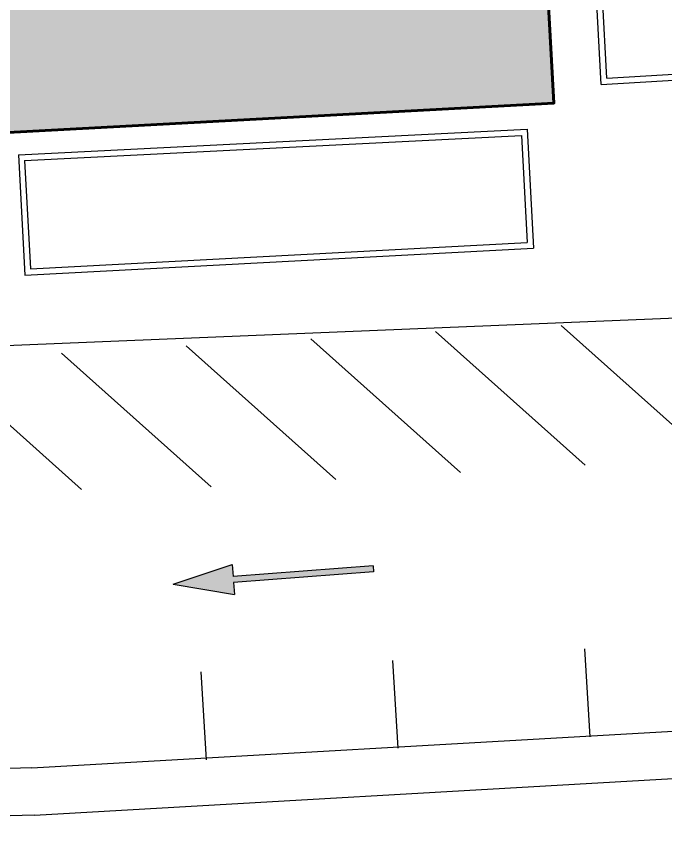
# Model space of a CAD drawing. Header units: millimetres. Extents: x 34038 to 35840, y 10511 to 10922.
# Drawn here: x 35574.67 to 35590.86, y 10779.49 to 10799.68 of the extents above; entities that cross this region are included whole.
import ezdxf

# ---------------------------------------------------------------- set-up
doc = ezdxf.new("R2010")
doc.units = ezdxf.units.MM
for name, color, linetype in [('GUIA', 7, 'Continuous'), ('MANTER', 150, 'Continuous'), ('PINTURA BRANCA', 7, 'Continuous')]:
    doc.layers.add(name, color=color, linetype=linetype)
doc.layers.add('PROJEÇÃO DAS EDIFICAÇÕES', color=4, linetype='Continuous', lineweight=60)

msp = doc.modelspace()

# ---------------------------------------------------------------- hatches: boundary and pattern name
msp.add_hatch(color=256).paths.add_polyline_path([(35578.589, 10785.539), (35580.057, 10786.026), (35580.079, 10785.727), (35583.569, 10785.99), (35583.581, 10785.841), (35580.091, 10785.577), (35580.113, 10785.278)])
at = {"layer": 'MANTER'}
h = msp.add_hatch(color=170, dxfattribs=at)
h.dxf.hatch_style = 1
h.paths.add_polyline_path([(35607.907, 10847.748), (35598.049, 10847.325), (35598.323, 10842.234), (35595.087, 10842.06), (35594.798, 10847.335), (35584.918, 10846.794), (35585.195, 10841.644), (35583.875, 10841.58), (35583.635, 10846.484), (35571.663, 10845.898), (35571.927, 10840.994), (35571.576, 10840.978), (35573.997, 10796.763), (35588.077, 10797.52), (35586.125, 10833.166), (35596.527, 10833.726), (35598.443, 10798.077), (35610.445, 10798.722)])

# ---------------------------------------------------------------- linework, layer by layer
at = {"ltscale": 5}
for p, q in [((35589.253, 10797.982), (35588.236, 10816.556)), ((35589.395, 10798.141), (35588.386, 10816.564))]:
    msp.add_line(p, q, dxfattribs=at)
for p, q in [((35589.253, 10797.982), (35598.419, 10798.523)), ((35589.395, 10798.141), (35598.411, 10798.672)), ((35578.589, 10785.539), (35580.057, 10786.026)), ((35580.057, 10786.026), (35580.079, 10785.727)), ((35583.569, 10785.99), (35580.079, 10785.727)), ((35583.569, 10785.99), (35583.581, 10785.841)), ((35583.581, 10785.841), (35580.091, 10785.577)), ((35580.091, 10785.577), (35580.113, 10785.278)), ((35578.589, 10785.539), (35580.113, 10785.278)), ((35575.065, 10780.96), (35597.278, 10782.231)), ((35575.065, 10780.96), (35563.294, 10780.672)), ((35575.128, 10779.782), (35597.345, 10781.054)), ((35575.128, 10779.782), (35563.357, 10779.495))]:
    msp.add_line(p, q)
at = {"color": 7}
for p, q in [((35574.726, 10796.231), (35587.41, 10796.871)), ((35574.883, 10796.089), (35587.268, 10796.714))]:
    msp.add_line(p, q, dxfattribs=at)
at = {"color": 7, "linetype": 'Continuous'}
for p, q in [((35587.41, 10796.871), (35587.567, 10793.904)), ((35587.268, 10796.714), (35587.409, 10794.046)), ((35574.726, 10796.231), (35574.885, 10793.232)), ((35574.883, 10796.089), (35575.026, 10793.39)), ((35575.026, 10793.39), (35587.409, 10794.046)), ((35574.885, 10793.232), (35587.567, 10793.904))]:
    msp.add_line(p, q, dxfattribs=at)
at = {"layer": 'GUIA', "linetype": 'Continuous'}
msp.add_line((35550.268, 10790.486), (35594.438, 10792.309), dxfattribs=at)
at = {"layer": 'MANTER'}
msp.add_lwpolyline([(35598.443, 10798.077), (35610.445, 10798.722), (35607.907, 10847.748), (35598.049, 10847.325), (35598.323, 10842.234), (35595.087, 10842.06), (35594.798, 10847.335), (35584.918, 10846.794), (35585.195, 10841.644), (35583.875, 10841.58), (35583.635, 10846.484), (35571.663, 10845.898), (35571.927, 10840.994), (35571.576, 10840.978), (35573.997, 10796.763), (35588.077, 10797.52), (35586.125, 10833.166), (35596.527, 10833.726), (35598.443, 10798.077)], dxfattribs=at)
at = {"layer": 'PINTURA BRANCA'}
for p, q in [((35585.121, 10791.826), (35588.852, 10788.497)), ((35588.253, 10791.98), (35591.984, 10788.652)), ((35582.015, 10791.648), (35585.746, 10788.32)), ((35578.908, 10791.471), (35582.64, 10788.143)), ((35572.572, 10791.227), (35576.303, 10787.899)), ((35575.802, 10791.293), (35579.534, 10787.965)), ((35588.838, 10783.924), (35588.969, 10781.735)), ((35584.056, 10783.639), (35584.186, 10781.449)), ((35579.273, 10783.353), (35579.404, 10781.163))]:
    msp.add_line(p, q, dxfattribs=at)
at = {"layer": 'PROJEÇÃO DAS EDIFICAÇÕES'}
msp.add_lwpolyline([(35598.443, 10798.077), (35610.445, 10798.722), (35607.907, 10847.748), (35598.049, 10847.325), (35598.323, 10842.234), (35595.087, 10842.06), (35594.798, 10847.335), (35584.918, 10846.794), (35585.195, 10841.644), (35583.875, 10841.58), (35583.635, 10846.484), (35571.664, 10845.898), (35571.927, 10840.994), (35571.576, 10840.978), (35573.997, 10796.763), (35588.077, 10797.52), (35586.125, 10833.166), (35596.527, 10833.726), (35598.443, 10798.077)], dxfattribs=at)

doc.saveas('drawing.dxf')
